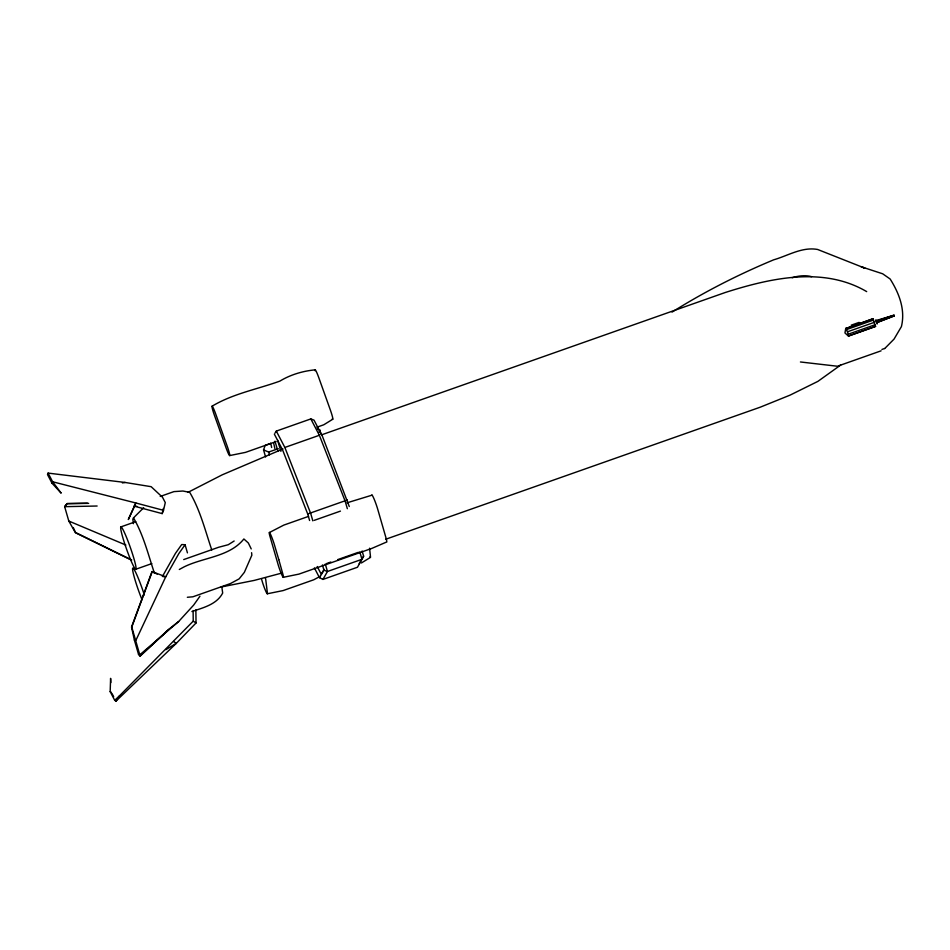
<?xml version="1.0" encoding="UTF-8"?>
<svg xmlns="http://www.w3.org/2000/svg" width="950" height="950" viewBox="0 0 950 950"><rect width="100%" height="100%" fill="white"/><g stroke="black" fill="none" stroke-linecap="round" stroke-linejoin="round"><path stroke-width="1.43" d="M195.878 609.912L196.033 622.974L176.344 643.316L115.959 701.124L114.712 700.304L110.176 691.636L110.604 678.359L110.853 682.587M876.779 322.632L894.318 315.851L876.779 322.632L876.019 320.601L894.069 315.174L894.318 316.029M894.069 315.174L877.384 320.684M845.726 328.558L844.954 332.963L848.421 336.051L875.496 326.503L872.967 318.772L845.726 328.558L872.967 318.772M48.094 473.1L52.63 481.781L61.168 493.145L52.036 483.241L47.5 474.561L48.094 473.1L125.103 482.457L151.145 486.685L162.498 497.242L165.288 502.598L163.507 510.328L135.826 502.978L128.321 519.519L134.496 506.255L162.177 513.606L163.364 508.44M319.01 432.333L319.817 430.065L317.264 428.996M265.584 456.974L263.554 449.908L265.169 445.384L270.679 443.448M162.367 576.579L175.453 553.363L181.711 544.528L185.084 544.742L178.826 553.577L165.739 576.793L151.976 571.579L131.528 627.059L134.377 640.039L138.534 654.419L139.899 656.082L168.672 629.375L178.648 621.526L193.681 605.055L199.951 596.22M152.237 571.591L131.777 627.083L140.149 656.094L168.922 629.399M52.036 483.241L52.63 481.781L135.826 502.978L134.496 506.255M162.177 513.606L163.507 510.328M143.699 507.716L133.499 517.869L132.822 519.306L133.428 523.652M362.104 550.964L363.624 556.189L357.473 567.245L322.964 579.417L319.485 577.671L314.402 567.934M322.964 579.417L327.453 571.484L361.962 559.312L359.801 551.819M319.485 577.671L323.938 570.178L322.43 564.953M359.171 563.683L363.624 556.189M324.116 569.371L321.242 574.216L317.217 566.509M275.001 433.129L276.319 431.098L310.828 418.926L314.022 420.149L322.299 435.979L349.279 506.516M115.959 701.124L119.641 695.661L193.23 621.146L193.111 610.992M848.421 336.051L875.663 326.277M884.711 348.555L894.057 339.091L901.408 326.622C905.54 309.676 899.092 293.17 890.138 279.003L882.669 273.79L861.151 266.748L864.892 268.173L817.617 249.47C802.133 246.644 788.013 255.704 773.68 259.825C738.506 274.455 704.33 291.828 672.066 312.087M114.712 700.304L119.641 695.661M178.648 621.526L140.137 654.514L138.534 654.419M840.714 365.026L817.891 381.378L790.091 395.117L760.226 407.194L385.7 539.256M234.151 541.013L228.249 544.718L218.583 547.283L183.718 559.574M332.773 419.235L323.772 424.781L316.896 427.203M361.404 562.97L370.417 557.424M165.894 649.634L176.344 643.316L173.553 641.499M347.391 499.985L307.705 513.974L282.613 449.968L274.348 434.138M179.312 569.477L184.205 566.829C203.597 557.27 229.496 556.902 243.889 538.971L248.318 542.972L251.227 548.922M320.245 576.294L313.773 579.773L283.124 590.579L267.33 593.774M276.141 441.572L245.492 452.378L229.686 455.572A8.977 0.819 70.6 0 1 226.041 447.782L214.427 415.304A8.977 0.819 70.6 0 1 212.052 406.208C232.999 393.644 257.248 389.298 279.918 381.093C290.296 374.751 302.908 370.975 315.139 369.859M269.467 532.499L283.812 525.101L308.572 516.372M187.874 492.409L222.217 474.834L282.969 448.946M881.113 350.823L837.449 366.237L800.434 361.974M263.554 449.908L268.66 452.058L278.291 448.661M276.319 431.098L284.858 447.45L319.366 435.278L345.183 501.196L347.344 508.689M321.599 434.839L725.384 292.457C770.426 278.136 823.306 266.119 866.685 291.614M160.229 496.446L173.945 491.613L182.922 491.019L189.715 492.361C200.201 510.079 205.2 530.551 211.779 549.943M120.982 526.858L135.708 521.669M135.755 569.264A22.479 2.054 70.6 0 0 126.623 537.641A22.479 2.054 70.6 0 0 122.728 537.273A22.479 2.054 70.6 0 0 135.755 569.264L151.822 563.599M347.071 502.799L372.091 495.14M851.188 325.185L859.073 322.406L860.154 324.473M845.904 328.32L846.545 329.567L873.62 320.019M846.545 329.567L847.436 331.811L874.511 322.264M314.224 520.362L340.444 511.112M848.587 335.825L848.219 334.21L875.294 324.662M881.944 349.434L884.569 348.508M326.681 563.504L330.814 562.044M337.725 559.609L358.423 552.306M191.912 611.539C203.158 607.727 216.743 604.497 222.68 593.049L221.789 586.601M281.069 573.266L254.256 580.403L221.16 587.005M283.183 577.327L298.929 574.109L371.806 548.411L386.508 542.058A10.094 0.926 70.6 0 0 385.878 537.474L377.779 509.426A10.094 0.926 70.6 0 0 374.027 498.857A10.094 0.926 70.6 0 0 371.782 495.354M122.407 482.933L125.103 482.457M187.34 597.277L192.862 596.802L230.518 583.526L239.174 578.847L244.352 572.351L251.845 555.216L251.596 552.698M97.138 506.017L64.647 506.671L68.804 521.051L75.406 532.701L131.48 560.108M87.388 503.215L67.189 503.524L64.647 506.671L67.022 503.69L88.671 503.358M163.495 576.65L165.739 576.793L135.993 640.134L134.377 640.039M133.926 506.101L136.847 506.314M323.938 570.178L327.453 571.484L325.292 563.991M68.804 521.051L125.875 545.051M151.976 571.579L157.178 574.085M131.646 559.942L75.561 532.534L73.269 527.535M193.23 621.146L196.033 622.974M110.176 691.636L111.423 692.443M133.499 517.869C143.438 534.933 148.236 554.551 154.422 573.206M111.993 693.536L113.691 696.789M310.828 418.926L319.366 435.278M876.292 322.086C878.75 328.296 875.366 316.991 875.817 320.649M284.858 447.45L310.674 513.368L312.835 520.849M847.436 331.811L848.219 334.21M277.507 439.981L280.915 451.333M274.954 441.192L277.934 451.131M319.817 430.065L321.041 434.304M307.705 513.974L309.593 520.505M268.66 452.058L269.467 454.884M185.084 544.742L187.435 552.864M273.612 442.926L274.871 448.531M270.714 443.282L271.652 447.486M369.574 548.209L370.476 556.664A8.977 0.819 70.6 0 1 369.894 556.89M792.169 277.733A23.239 12.409 -16.1 0 1 811.549 276.664M142.013 599.688A22.479 2.054 70.6 0 1 132.656 568.219A22.479 2.054 70.6 0 1 144.352 594.961M315.115 370.749A8.977 0.819 70.6 0 1 318.784 377.649L330.398 410.127A8.977 0.819 70.6 0 1 332.298 418.831M212.052 406.208A8.977 0.819 70.6 0 1 215.709 413.998L227.311 446.476A8.977 0.819 70.6 0 1 229.686 455.572M261.689 579.524A8.977 0.819 70.6 0 0 265.359 590.247A8.977 0.819 70.6 0 0 267.401 593.014L265.739 579.548A8.977 0.819 70.6 0 0 265.335 577.624M278.801 559.657L274.526 545.193A8.977 0.819 70.6 0 0 270.168 533.591A8.977 0.819 70.6 0 0 270.026 536.584L278.124 564.621A8.977 0.819 70.6 0 0 282.483 576.222A8.977 0.819 70.6 0 0 282.625 573.242L278.801 559.657"/></g></svg>
